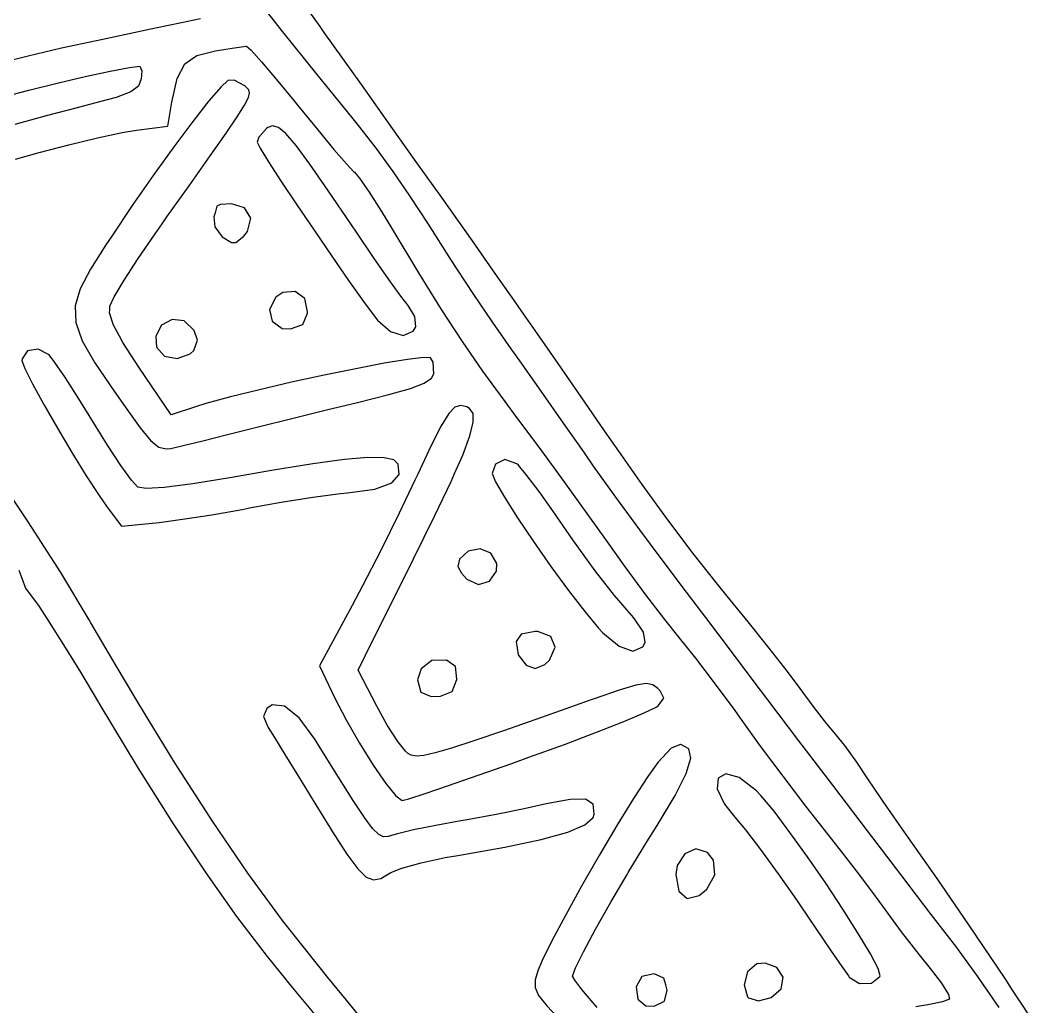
# Model space of a CAD drawing. Header units: inches. Extents: x -2.16 to 7.19, y -6.87 to -1.22.
# Drawn here: x 6.4921 to 6.9372, y -4.8163 to -4.3867 of the extents above; entities that cross this region are included whole.
import ezdxf

# ---------------------------------------------------------------- set-up
doc = ezdxf.new("R2010")
doc.units = ezdxf.units.IN
doc.header["$MEASUREMENT"] = 0
doc.layers.add('Front', color=13, linetype='CONTINUOUS', true_color=0xc83434)

msp = doc.modelspace()

# ---------------------------------------------------------------- linework, layer by layer
at = {"layer": 'Front', "linetype": 'CONTINUOUS'}
for p, q in [((6.60652, -4.39159), (6.59265, -4.37401)), ((6.61366, -4.37665), (6.62262, -4.38938)), ((6.56228, -4.38772), (6.55098, -4.39009)), ((6.57053, -4.38599), (6.56228, -4.38772)), ((6.53753, -4.39291), (6.52525, -4.39549)), ((6.55098, -4.39009), (6.53753, -4.39291)), ((6.6215, -4.41016), (6.60652, -4.39159)), ((6.62262, -4.38938), (6.6244, -4.39189)), ((6.6244, -4.39189), (6.64059, -4.41464)), ((6.52525, -4.39549), (6.50999, -4.39881)), ((6.49543, -4.4022), (6.48269, -4.40538)), ((6.50999, -4.39881), (6.49543, -4.4022)), ((6.56377, -4.40562), (6.56899, -4.40195)), ((6.56899, -4.40195), (6.57712, -4.39989)), ((6.57712, -4.39989), (6.57714, -4.39988)), ((6.57714, -4.39988), (6.58441, -4.39872)), ((6.58441, -4.39872), (6.58945, -4.39798)), ((6.58945, -4.39798), (6.59059, -4.39786)), ((6.59059, -4.39786), (6.59265, -4.39968)), ((6.59265, -4.39968), (6.59719, -4.40471)), ((6.53958, -4.40712), (6.54422, -4.40655)), ((6.54422, -4.40655), (6.545, -4.40864)), ((6.56048, -4.41202), (6.56377, -4.40562)), ((6.59719, -4.40471), (6.60361, -4.41224)), ((6.52025, -4.41112), (6.53115, -4.40873)), ((6.53115, -4.40873), (6.53958, -4.40712)), ((6.545, -4.40864), (6.5448, -4.41212)), ((6.62907, -4.41946), (6.6215, -4.41016)), ((6.49577, -4.41702), (6.50806, -4.41397)), ((6.50806, -4.41397), (6.52025, -4.41112)), ((6.54357, -4.4153), (6.54024, -4.4178)), ((6.5448, -4.41212), (6.54357, -4.4153)), ((6.55816, -4.42229), (6.56048, -4.41202)), ((6.57956, -4.41555), (6.57429, -4.42171)), ((6.58257, -4.41287), (6.57956, -4.41555)), ((6.58534, -4.41269), (6.58257, -4.41287)), ((6.58987, -4.4151), (6.58534, -4.41269)), ((6.5907, -4.41587), (6.58987, -4.4151)), ((6.60361, -4.41224), (6.61128, -4.42157)), ((6.64059, -4.41464), (6.65419, -4.43375)), ((6.48457, -4.41996), (6.49577, -4.41702)), ((6.54024, -4.4178), (6.53378, -4.42018)), ((6.59164, -4.4169), (6.5907, -4.41587)), ((6.59145, -4.42028), (6.59199, -4.41821)), ((6.59199, -4.41821), (6.59164, -4.4169)), ((6.63905, -4.4319), (6.62907, -4.41946)), ((6.5265, -4.42217), (6.51628, -4.42483)), ((6.53378, -4.42018), (6.5265, -4.42217)), ((6.55637, -4.43279), (6.55816, -4.42229)), ((6.57429, -4.42171), (6.56726, -4.43066)), ((6.58661, -4.4286), (6.58975, -4.42358)), ((6.58975, -4.42358), (6.59145, -4.42028)), ((6.61128, -4.42157), (6.61363, -4.42447)), ((6.50331, -4.42828), (6.48967, -4.43196)), ((6.51628, -4.42483), (6.50331, -4.42828)), ((6.58173, -4.4358), (6.58661, -4.4286)), ((6.61363, -4.42447), (6.62167, -4.43436)), ((6.54269, -4.43451), (6.55637, -4.43279)), ((6.56726, -4.43066), (6.559, -4.44171)), ((6.59989, -4.43335), (6.59932, -4.43378)), ((6.60203, -4.43252), (6.59989, -4.43335)), ((6.60455, -4.43325), (6.60203, -4.43252)), ((6.60783, -4.43599), (6.60455, -4.43325)), ((6.64724, -4.4425), (6.63905, -4.4319)), ((6.51313, -4.44083), (6.52575, -4.43781)), ((6.52575, -4.43781), (6.53649, -4.43554)), ((6.53649, -4.43554), (6.54269, -4.43451)), ((6.57904, -4.43964), (6.58173, -4.4358)), ((6.596, -4.43759), (6.59525, -4.43964)), ((6.59932, -4.43378), (6.596, -4.43759)), ((6.61226, -4.44116), (6.60783, -4.43599)), ((6.62167, -4.43436), (6.62874, -4.44283)), ((6.65419, -4.43375), (6.66551, -4.44967)), ((6.50025, -4.44424), (6.51313, -4.44083)), ((6.559, -4.44171), (6.55001, -4.45417)), ((6.57482, -4.44566), (6.57904, -4.43964)), ((6.59525, -4.43964), (6.5966, -4.44232)), ((6.61823, -4.44921), (6.61226, -4.44116)), ((6.49002, -4.44706), (6.50025, -4.44424)), ((6.56562, -4.45867), (6.57482, -4.44566)), ((6.5966, -4.44232), (6.6003, -4.44829)), ((6.62874, -4.44283), (6.63417, -4.44912)), ((6.65452, -4.45248), (6.64724, -4.4425)), ((6.6003, -4.44829), (6.6058, -4.45677)), ((6.62614, -4.46058), (6.61823, -4.44921)), ((6.63417, -4.44912), (6.63732, -4.45246)), ((6.66551, -4.44967), (6.67487, -4.46284)), ((6.55001, -4.45417), (6.54079, -4.46736)), ((6.63732, -4.45246), (6.63768, -4.45275)), ((6.63768, -4.45275), (6.63997, -4.45545)), ((6.63997, -4.45545), (6.64411, -4.46151)), ((6.66179, -4.46305), (6.65452, -4.45248)), ((6.55596, -4.47227), (6.56562, -4.45867)), ((6.6058, -4.45677), (6.61257, -4.46696)), ((6.63637, -4.47571), (6.62614, -4.46058)), ((6.64411, -4.46151), (6.64948, -4.46994)), ((6.66991, -4.47544), (6.66179, -4.46305)), ((6.67487, -4.46284), (6.68258, -4.4737)), ((6.54079, -4.46736), (6.53188, -4.48059)), ((6.57775, -4.46759), (6.57698, -4.47054)), ((6.57934, -4.4669), (6.57775, -4.46759)), ((6.58408, -4.46655), (6.57934, -4.4669)), ((6.58979, -4.46828), (6.58408, -4.46655)), ((6.59251, -4.4728), (6.58979, -4.46828)), ((6.61257, -4.46696), (6.62008, -4.47808)), ((6.55382, -4.47528), (6.55596, -4.47227)), ((6.57698, -4.47054), (6.57636, -4.47227)), ((6.57636, -4.47227), (6.57688, -4.47653)), ((6.5911, -4.47861), (6.59251, -4.4728)), ((6.64948, -4.46994), (6.65397, -4.47732)), ((6.55081, -4.47956), (6.55382, -4.47528)), ((6.57688, -4.47653), (6.58003, -4.48089)), ((6.63856, -4.47896), (6.63637, -4.47571)), ((6.65397, -4.47732), (6.66556, -4.49655)), ((6.67977, -4.49086), (6.66991, -4.47544)), ((6.68258, -4.4737), (6.68894, -4.4827)), ((6.53188, -4.48059), (6.52935, -4.48443)), ((6.54344, -4.49037), (6.55081, -4.47956)), ((6.58003, -4.48089), (6.58413, -4.48341)), ((6.58599, -4.48339), (6.58951, -4.48068)), ((6.58951, -4.48068), (6.5911, -4.47861)), ((6.62008, -4.47808), (6.6278, -4.48932)), ((6.64602, -4.4899), (6.63856, -4.47896)), ((6.52935, -4.48443), (6.52261, -4.49506)), ((6.58413, -4.48341), (6.58599, -4.48339)), ((6.68894, -4.4827), (6.69429, -4.49026)), ((6.53732, -4.49983), (6.54344, -4.49037)), ((6.6278, -4.48932), (6.63517, -4.49991)), ((6.65269, -4.49947), (6.64602, -4.4899)), ((6.68249, -4.49509), (6.67977, -4.49086)), ((6.69429, -4.49026), (6.69891, -4.49684)), ((6.52261, -4.49506), (6.5181, -4.50361)), ((6.68978, -4.50608), (6.68249, -4.49509)), ((6.53301, -4.50704), (6.53732, -4.49983)), ((6.63517, -4.49991), (6.64168, -4.50905)), ((6.65793, -4.50675), (6.65269, -4.49947)), ((6.66556, -4.49655), (6.67551, -4.51254)), ((6.69891, -4.49684), (6.70314, -4.50287)), ((6.5181, -4.50361), (6.51593, -4.51101)), ((6.70314, -4.50287), (6.70728, -4.50879)), ((6.53108, -4.5111), (6.53301, -4.50704)), ((6.60347, -4.50726), (6.60071, -4.51265)), ((6.60648, -4.50516), (6.60347, -4.50726)), ((6.6119, -4.50475), (6.60648, -4.50516)), ((6.61605, -4.50783), (6.6119, -4.50475)), ((6.61727, -4.51364), (6.61605, -4.50783)), ((6.66106, -4.5108), (6.65793, -4.50675)), ((6.69806, -4.51825), (6.68978, -4.50608)), ((6.70728, -4.50879), (6.71025, -4.51306)), ((6.51593, -4.51101), (6.51622, -4.51823)), ((6.53095, -4.51406), (6.53101, -4.51265)), ((6.53101, -4.51265), (6.53108, -4.5111)), ((6.60071, -4.51265), (6.6019, -4.51772)), ((6.64168, -4.50905), (6.64678, -4.51595)), ((6.66397, -4.51565), (6.66106, -4.5108)), ((6.67551, -4.51254), (6.6846, -4.52647)), ((6.71025, -4.51306), (6.71731, -4.52321)), ((6.53263, -4.51938), (6.53095, -4.51406)), ((6.55824, -4.51694), (6.55359, -4.51942)), ((6.5635, -4.51748), (6.55824, -4.51694)), ((6.56784, -4.52171), (6.5635, -4.51748)), ((6.6019, -4.51772), (6.60624, -4.52083)), ((6.61514, -4.51916), (6.61721, -4.51414)), ((6.61721, -4.51414), (6.61727, -4.51364)), ((6.64678, -4.51595), (6.64774, -4.51717)), ((6.64774, -4.51717), (6.65337, -4.52222)), ((6.6644, -4.52017), (6.66397, -4.51565)), ((6.51622, -4.51823), (6.51907, -4.52619)), ((6.53527, -4.52425), (6.53263, -4.51938)), ((6.55359, -4.51942), (6.55107, -4.52425)), ((6.56932, -4.52599), (6.56784, -4.52171)), ((6.60624, -4.52083), (6.60984, -4.52107)), ((6.60984, -4.52107), (6.61514, -4.51916)), ((6.65337, -4.52222), (6.65899, -4.52392)), ((6.65899, -4.52392), (6.6633, -4.52205)), ((6.6633, -4.52205), (6.6644, -4.52017)), ((6.70602, -4.52967), (6.69806, -4.51825)), ((6.51907, -4.52619), (6.5246, -4.53586)), ((6.53676, -4.52699), (6.53527, -4.52425)), ((6.55107, -4.52425), (6.55147, -4.52893)), ((6.56762, -4.53046), (6.56932, -4.52599)), ((6.6846, -4.52647), (6.69358, -4.53948)), ((6.71731, -4.52321), (6.72631, -4.53618)), ((6.49524, -4.5306), (6.49281, -4.53409)), ((6.49983, -4.52986), (6.49524, -4.5306)), ((6.50459, -4.53231), (6.49983, -4.52986)), ((6.5437, -4.53767), (6.53676, -4.52699)), ((6.55147, -4.52893), (6.55492, -4.53292)), ((6.56606, -4.53195), (6.56762, -4.53046)), ((6.70973, -4.53492), (6.70602, -4.52967)), ((6.49281, -4.53409), (6.49275, -4.53487)), ((6.49275, -4.53487), (6.494, -4.5383)), ((6.50716, -4.53562), (6.50459, -4.53231)), ((6.51174, -4.54237), (6.50716, -4.53562)), ((6.55492, -4.53292), (6.56048, -4.534)), ((6.56048, -4.534), (6.56606, -4.53195)), ((6.66083, -4.53433), (6.65071, -4.53602)), ((6.66782, -4.53347), (6.66083, -4.53433)), ((6.67083, -4.53363), (6.66782, -4.53347)), ((6.67195, -4.53556), (6.67083, -4.53363)), ((6.67233, -4.54066), (6.67195, -4.53556)), ((6.71905, -4.54815), (6.70973, -4.53492)), ((6.494, -4.5383), (6.49737, -4.54498)), ((6.5246, -4.53586), (6.53292, -4.54818)), ((6.55779, -4.55841), (6.5437, -4.53767)), ((6.63833, -4.53837), (6.62457, -4.54119)), ((6.65071, -4.53602), (6.63833, -4.53837)), ((6.69358, -4.53948), (6.70322, -4.55274)), ((6.72631, -4.53618), (6.73636, -4.55068)), ((6.51757, -4.55147), (6.51174, -4.54237)), ((6.61028, -4.5443), (6.59634, -4.54753)), ((6.62457, -4.54119), (6.61028, -4.5443)), ((6.66812, -4.54468), (6.6713, -4.54257)), ((6.6713, -4.54257), (6.67233, -4.54066)), ((6.49737, -4.54498), (6.50229, -4.55396)), ((6.53292, -4.54818), (6.53772, -4.55502)), ((6.59634, -4.54753), (6.5836, -4.55068)), ((6.65266, -4.54968), (6.66214, -4.54696)), ((6.66214, -4.54696), (6.66812, -4.54468)), ((6.72888, -4.56215), (6.71905, -4.54815)), ((6.52397, -4.56188), (6.51757, -4.55147)), ((6.5836, -4.55068), (6.57295, -4.55359)), ((6.62555, -4.55634), (6.63897, -4.5531)), ((6.63897, -4.5531), (6.65266, -4.54968)), ((6.70322, -4.55274), (6.70839, -4.55963)), ((6.73636, -4.55068), (6.74657, -4.56542)), ((6.50229, -4.55396), (6.50821, -4.56427)), ((6.53772, -4.55502), (6.54433, -4.56413)), ((6.5684, -4.55498), (6.55779, -4.55841)), ((6.57295, -4.55359), (6.5684, -4.55498)), ((6.61036, -4.56006), (6.62555, -4.55634)), ((6.67887, -4.55786), (6.67557, -4.56323)), ((6.68152, -4.55511), (6.67887, -4.55786)), ((6.68397, -4.55437), (6.68152, -4.55511)), ((6.68664, -4.555), (6.68397, -4.55437)), ((6.68791, -4.55568), (6.68664, -4.555)), ((6.6894, -4.55791), (6.68791, -4.55568)), ((6.6895, -4.56173), (6.6894, -4.55791)), ((6.53007, -4.57172), (6.52397, -4.56188)), ((6.59631, -4.56354), (6.61036, -4.56006)), ((6.68805, -4.56762), (6.6895, -4.56173)), ((6.70839, -4.55963), (6.71801, -4.57254)), ((6.73763, -4.57467), (6.72888, -4.56215)), ((6.50821, -4.56427), (6.51457, -4.57495)), ((6.54433, -4.56413), (6.54899, -4.56976)), ((6.58179, -4.5672), (6.58525, -4.56632)), ((6.58525, -4.56632), (6.59631, -4.56354)), ((6.67557, -4.56323), (6.67119, -4.57182)), ((6.74657, -4.56542), (6.75275, -4.57437)), ((6.54899, -4.56976), (6.55249, -4.5726)), ((6.563, -4.57186), (6.57154, -4.56977)), ((6.57154, -4.56977), (6.58179, -4.5672)), ((6.68489, -4.57604), (6.68805, -4.56762)), ((6.51457, -4.57495), (6.5208, -4.58505)), ((6.53589, -4.58053), (6.53007, -4.57172)), ((6.55249, -4.5726), (6.55561, -4.57336)), ((6.55561, -4.57336), (6.55772, -4.57309)), ((6.55772, -4.57309), (6.563, -4.57186)), ((6.67119, -4.57182), (6.6653, -4.58427)), ((6.71801, -4.57254), (6.72896, -4.58749)), ((6.74193, -4.58077), (6.73763, -4.57467)), ((6.75275, -4.57437), (6.76301, -4.58888)), ((6.61949, -4.57985), (6.60152, -4.58274)), ((6.63337, -4.57798), (6.61949, -4.57985)), ((6.64359, -4.57709), (6.63337, -4.57798)), ((6.6506, -4.57715), (6.64359, -4.57709)), ((6.65483, -4.57813), (6.6506, -4.57715)), ((6.65673, -4.57999), (6.65483, -4.57813)), ((6.6572, -4.58441), (6.65673, -4.57999)), ((6.68133, -4.58409), (6.68489, -4.57604)), ((6.69917, -4.57991), (6.69775, -4.58409)), ((6.70332, -4.57797), (6.69917, -4.57991)), ((6.70848, -4.57984), (6.70332, -4.57797)), ((6.70916, -4.58047), (6.70848, -4.57984)), ((6.4955, -4.60504), (6.48068, -4.58301)), ((6.5405, -4.58692), (6.53589, -4.58053)), ((6.60152, -4.58274), (6.58431, -4.58574)), ((6.65403, -4.58817), (6.6572, -4.58441)), ((6.6653, -4.58427), (6.66406, -4.58692)), ((6.67984, -4.58747), (6.68133, -4.58409)), ((6.69775, -4.58409), (6.69918, -4.5877)), ((6.7129, -4.58486), (6.70916, -4.58047)), ((6.7517, -4.59439), (6.74193, -4.58077)), ((6.5208, -4.58505), (6.52635, -4.59358)), ((6.54326, -4.58993), (6.5405, -4.58692)), ((6.56724, -4.58858), (6.55482, -4.5902)), ((6.58431, -4.58574), (6.56724, -4.58858)), ((6.64662, -4.5908), (6.65403, -4.58817)), ((6.66406, -4.58692), (6.65716, -4.60137)), ((6.67276, -4.60236), (6.67984, -4.58747)), ((6.69918, -4.5877), (6.70305, -4.5944)), ((6.71819, -4.59187), (6.7129, -4.58486)), ((6.72896, -4.58749), (6.73976, -4.60245)), ((6.76301, -4.58888), (6.77419, -4.60417)), ((6.52635, -4.59358), (6.52993, -4.59866)), ((6.54684, -4.59061), (6.54326, -4.58993)), ((6.55482, -4.5902), (6.54684, -4.59061)), ((6.61958, -4.59435), (6.63165, -4.5928)), ((6.63165, -4.5928), (6.63461, -4.5925)), ((6.63461, -4.5925), (6.64662, -4.5908)), ((6.72414, -4.6003), (6.71819, -4.59187)), ((6.59275, -4.59887), (6.6058, -4.5965)), ((6.6058, -4.5965), (6.61958, -4.59435)), ((6.70305, -4.5944), (6.70877, -4.60334)), ((6.76206, -4.60857), (6.7517, -4.59439)), ((6.52993, -4.59866), (6.53621, -4.60703)), ((6.56279, -4.604), (6.57558, -4.60199)), ((6.57558, -4.60199), (6.5887, -4.59966)), ((6.5887, -4.59966), (6.59275, -4.59887)), ((6.65716, -4.60137), (6.64914, -4.61751)), ((6.66346, -4.62119), (6.67276, -4.60236)), ((6.73284, -4.61287), (6.72414, -4.6003)), ((6.73976, -4.60245), (6.74714, -4.61283)), ((6.50964, -4.62715), (6.4955, -4.60504)), ((6.53621, -4.60703), (6.55261, -4.60532)), ((6.55261, -4.60532), (6.56279, -4.604)), ((6.70877, -4.60334), (6.71574, -4.61365)), ((6.77419, -4.60417), (6.78526, -4.61886)), ((6.77138, -4.62107), (6.76206, -4.60857)), ((6.71574, -4.61365), (6.72336, -4.62448)), ((6.74267, -4.62647), (6.73284, -4.61287)), ((6.74714, -4.61283), (6.7557, -4.62478)), ((6.64914, -4.61751), (6.64121, -4.63297)), ((6.68727, -4.61783), (6.68356, -4.62131)), ((6.69243, -4.61691), (6.68727, -4.61783)), ((6.69721, -4.61867), (6.69243, -4.61691)), ((6.69978, -4.62325), (6.69721, -4.61867)), ((6.78526, -4.61886), (6.7952, -4.63156)), ((6.64546, -4.65729), (6.66182, -4.62449)), ((6.66182, -4.62449), (6.66346, -4.62119)), ((6.68356, -4.62131), (6.68279, -4.62449)), ((6.68279, -4.62449), (6.68433, -4.62742)), ((6.69961, -4.62661), (6.69978, -4.62325)), ((6.72336, -4.62448), (6.73103, -4.63496)), ((6.77198, -4.62185), (6.77138, -4.62107)), ((6.78059, -4.63323), (6.77198, -4.62185)), ((6.49144, -4.62611), (6.49275, -4.62961)), ((6.52207, -4.6478), (6.50964, -4.62715)), ((6.68433, -4.62742), (6.68668, -4.63011)), ((6.69663, -4.63097), (6.69961, -4.62661)), ((6.75103, -4.63716), (6.74267, -4.62647)), ((6.7557, -4.62478), (6.76461, -4.63684)), ((6.49275, -4.62961), (6.49434, -4.63398)), ((6.64121, -4.63297), (6.63665, -4.64155)), ((6.68668, -4.63011), (6.69173, -4.63244)), ((6.69173, -4.63244), (6.69663, -4.63097)), ((6.79087, -4.64683), (6.78059, -4.63323)), ((6.7952, -4.63156), (6.80005, -4.63751)), ((6.49434, -4.63398), (6.49725, -4.63795)), ((6.49725, -4.63795), (6.49991, -4.64157)), ((6.73103, -4.63496), (6.73815, -4.64422)), ((6.75852, -4.64576), (6.75103, -4.63716)), ((6.76461, -4.63684), (6.7728, -4.64758)), ((6.80005, -4.63751), (6.80922, -4.64865)), ((6.49991, -4.64157), (6.50462, -4.64874)), ((6.63665, -4.64155), (6.62244, -4.6678)), ((6.73815, -4.64422), (6.74411, -4.65141)), ((6.75954, -4.6469), (6.75852, -4.64576)), ((6.76373, -4.6531), (6.75954, -4.6469)), ((6.80159, -4.66101), (6.79087, -4.64683)), ((6.50462, -4.64874), (6.51089, -4.65869)), ((6.52279, -4.64903), (6.52207, -4.6478)), ((6.53384, -4.6678), (6.52279, -4.64903)), ((6.74411, -4.65141), (6.74596, -4.65342)), ((6.7728, -4.64758), (6.7791, -4.65546)), ((6.80922, -4.64865), (6.81837, -4.66006)), ((6.71041, -4.65401), (6.70821, -4.65729)), ((6.7165, -4.6528), (6.71041, -4.65401)), ((6.71769, -4.65284), (6.7165, -4.6528)), ((6.72335, -4.65504), (6.71769, -4.65284)), ((6.7252, -4.65964), (6.72335, -4.65504)), ((6.74596, -4.65342), (6.75306, -4.65931)), ((6.76441, -4.65763), (6.76373, -4.6531)), ((6.7791, -4.65546), (6.78637, -4.66451)), ((6.51089, -4.65869), (6.51824, -4.67065)), ((6.63928, -4.66968), (6.64546, -4.65729)), ((6.70821, -4.65729), (6.70903, -4.66297)), ((6.72265, -4.66542), (6.7252, -4.65964)), ((6.75306, -4.65931), (6.75909, -4.66139)), ((6.75909, -4.66139), (6.76337, -4.6595)), ((6.76337, -4.6595), (6.76441, -4.65763)), ((6.81837, -4.66006), (6.82638, -4.67035)), ((6.70903, -4.66297), (6.71261, -4.66758)), ((6.78637, -4.66451), (6.79497, -4.67579)), ((6.8115, -4.67414), (6.80159, -4.66101)), ((6.54194, -4.68154), (6.53384, -4.6678)), ((6.62244, -4.6678), (6.62905, -4.68155)), ((6.66672, -4.66911), (6.66525, -4.67394)), ((6.67146, -4.66543), (6.66672, -4.66911)), ((6.67778, -4.66531), (6.67146, -4.66543)), ((6.68171, -4.66807), (6.67778, -4.66531)), ((6.68227, -4.67364), (6.68171, -4.66807)), ((6.71261, -4.66758), (6.7165, -4.66905)), ((6.7165, -4.66905), (6.72064, -4.6673)), ((6.72064, -4.6673), (6.72265, -4.66542)), ((6.51824, -4.67065), (6.52619, -4.68385)), ((6.64148, -4.67394), (6.63928, -4.66968)), ((6.68226, -4.67378), (6.68227, -4.67364)), ((6.82638, -4.67035), (6.8319, -4.67774)), ((6.6474, -4.68535), (6.64148, -4.67394)), ((6.66525, -4.67394), (6.66659, -4.67924)), ((6.68026, -4.67904), (6.68226, -4.67378)), ((6.7603, -4.67628), (6.75306, -4.67842)), ((6.76489, -4.67554), (6.7603, -4.67628)), ((6.76778, -4.67605), (6.76489, -4.67554)), ((6.76991, -4.67763), (6.76778, -4.67605)), ((6.77094, -4.67871), (6.76991, -4.67763)), ((6.79497, -4.67579), (6.80347, -4.68734)), ((6.81793, -4.68263), (6.8115, -4.67414)), ((6.8319, -4.67774), (6.83792, -4.68593)), ((6.54708, -4.68993), (6.54194, -4.68154)), ((6.62905, -4.68155), (6.63411, -4.69134)), ((6.66659, -4.67924), (6.6711, -4.68119)), ((6.6711, -4.68119), (6.67516, -4.68104)), ((6.67516, -4.68104), (6.68026, -4.67904)), ((6.74225, -4.68213), (6.74, -4.68292)), ((6.75306, -4.67842), (6.74225, -4.68213)), ((6.77016, -4.68518), (6.77251, -4.68186)), ((6.77251, -4.68186), (6.77094, -4.67871)), ((6.83145, -4.70048), (6.81793, -4.68263)), ((6.52619, -4.68385), (6.52631, -4.68405)), ((6.52631, -4.68405), (6.54334, -4.71223)), ((6.59944, -4.68636), (6.59805, -4.68993)), ((6.60178, -4.68483), (6.59944, -4.68636)), ((6.60721, -4.68538), (6.60178, -4.68483)), ((6.61354, -4.69043), (6.60721, -4.68538)), ((6.65203, -4.69367), (6.6474, -4.68535)), ((6.74, -4.68292), (6.71921, -4.69027)), ((6.76398, -4.68835), (6.7692, -4.68584)), ((6.7692, -4.68584), (6.77016, -4.68518)), ((6.83792, -4.68593), (6.84345, -4.69309)), ((6.55946, -4.71014), (6.54708, -4.68993)), ((6.59805, -4.68993), (6.60015, -4.69473)), ((6.62045, -4.69978), (6.61354, -4.69043)), ((6.63411, -4.69134), (6.63994, -4.70149)), ((6.71921, -4.69027), (6.70263, -4.69608)), ((6.75509, -4.69209), (6.76398, -4.68835)), ((6.80347, -4.68734), (6.80654, -4.69167)), ((6.60015, -4.69473), (6.6028, -4.699)), ((6.65659, -4.70083), (6.65203, -4.69367)), ((6.74327, -4.69675), (6.75509, -4.69209)), ((6.80654, -4.69167), (6.8146, -4.70284)), ((6.84345, -4.69309), (6.84732, -4.69771)), ((6.6028, -4.699), (6.60741, -4.70647)), ((6.62164, -4.7017), (6.62045, -4.69978)), ((6.70263, -4.69608), (6.68972, -4.70051)), ((6.72925, -4.70204), (6.74327, -4.69675)), ((6.84732, -4.69771), (6.8474, -4.6978)), ((6.8474, -4.6978), (6.85125, -4.70254)), ((6.6305, -4.71595), (6.62164, -4.7017)), ((6.63994, -4.70149), (6.64591, -4.71104)), ((6.65999, -4.70505), (6.65659, -4.70083)), ((6.67999, -4.70368), (6.6729, -4.70575)), ((6.68972, -4.70051), (6.67999, -4.70368)), ((6.71377, -4.70768), (6.72925, -4.70204)), ((6.77576, -4.70375), (6.77, -4.70995)), ((6.77979, -4.70205), (6.77576, -4.70375)), ((6.78004, -4.70211), (6.77979, -4.70205)), ((6.78347, -4.70403), (6.78004, -4.70211)), ((6.78427, -4.70808), (6.78347, -4.70403)), ((6.8146, -4.70284), (6.82436, -4.71594)), ((6.84618, -4.71985), (6.83145, -4.70048)), ((6.85125, -4.70254), (6.85651, -4.70979)), ((6.60741, -4.70647), (6.61331, -4.71608)), ((6.66085, -4.7058), (6.65999, -4.70505)), ((6.66245, -4.70673), (6.66085, -4.7058)), ((6.66465, -4.70713), (6.66245, -4.70673)), ((6.66796, -4.70685), (6.66465, -4.70713)), ((6.6729, -4.70575), (6.66796, -4.70685)), ((6.70635, -4.71033), (6.71377, -4.70768)), ((6.78232, -4.71468), (6.78427, -4.70808)), ((6.54334, -4.71223), (6.5587, -4.73663)), ((6.57576, -4.73546), (6.55946, -4.71014)), ((6.64591, -4.71104), (6.6514, -4.71904)), ((6.69162, -4.71552), (6.70635, -4.71033)), ((6.77, -4.70995), (6.76559, -4.71605)), ((6.85651, -4.70979), (6.86107, -4.71655)), ((6.61331, -4.71608), (6.61972, -4.72655)), ((6.63717, -4.72653), (6.6305, -4.71595)), ((6.67875, -4.71998), (6.69162, -4.71552)), ((6.76559, -4.71605), (6.75935, -4.72564)), ((6.77892, -4.72141), (6.78232, -4.71468)), ((6.79628, -4.71677), (6.79587, -4.72141)), ((6.79964, -4.71491), (6.79628, -4.71677)), ((6.80537, -4.71652), (6.79964, -4.71491)), ((6.8129, -4.72229), (6.80537, -4.71652)), ((6.82436, -4.71594), (6.83437, -4.72902)), ((6.86107, -4.71655), (6.86767, -4.72644)), ((6.6514, -4.71904), (6.65579, -4.72452)), ((6.66846, -4.72347), (6.67875, -4.71998)), ((6.77747, -4.72428), (6.77892, -4.72141)), ((6.79587, -4.72141), (6.79896, -4.72815)), ((6.81486, -4.72434), (6.8129, -4.72229)), ((6.86127, -4.73966), (6.84618, -4.71985)), ((6.61972, -4.72655), (6.62808, -4.74012)), ((6.64207, -4.73395), (6.63717, -4.72653)), ((6.65579, -4.72452), (6.65844, -4.72655)), ((6.65844, -4.72655), (6.66145, -4.72574)), ((6.66145, -4.72574), (6.66846, -4.72347)), ((6.73167, -4.72599), (6.72128, -4.72801)), ((6.73848, -4.72593), (6.73167, -4.72599)), ((6.74181, -4.72805), (6.73848, -4.72593)), ((6.75935, -4.72564), (6.7521, -4.73744)), ((6.76961, -4.73732), (6.77747, -4.72428)), ((6.82058, -4.7312), (6.81486, -4.72434)), ((6.86767, -4.72644), (6.87494, -4.73699)), ((6.71168, -4.73011), (6.69943, -4.73254)), ((6.72128, -4.72801), (6.71168, -4.73011)), ((6.74226, -4.73249), (6.74181, -4.72805)), ((6.79896, -4.72815), (6.80347, -4.7337)), ((6.82755, -4.74037), (6.82058, -4.7312)), ((6.83437, -4.72902), (6.84028, -4.73655)), ((6.59127, -4.75812), (6.57576, -4.73546)), ((6.64563, -4.73871), (6.64207, -4.73395)), ((6.684, -4.73536), (6.67311, -4.73734)), ((6.68684, -4.73486), (6.684, -4.73536)), ((6.69943, -4.73254), (6.68684, -4.73486)), ((6.73807, -4.73712), (6.74175, -4.7339)), ((6.74175, -4.7339), (6.74226, -4.73249)), ((6.80347, -4.7337), (6.80815, -4.73922)), ((6.5587, -4.73663), (6.57286, -4.75799)), ((6.62808, -4.74012), (6.63437, -4.74988)), ((6.64826, -4.74134), (6.64563, -4.73871)), ((6.6634, -4.73932), (6.65643, -4.74096)), ((6.67311, -4.73734), (6.6634, -4.73932)), ((6.71916, -4.7435), (6.73065, -4.74029)), ((6.73065, -4.74029), (6.73807, -4.73712)), ((6.7521, -4.73744), (6.74438, -4.75048)), ((6.76512, -4.74451), (6.76961, -4.73732)), ((6.80815, -4.73922), (6.81474, -4.74782)), ((6.83524, -4.75106), (6.82755, -4.74037)), ((6.84028, -4.73655), (6.84885, -4.74744)), ((6.87587, -4.75879), (6.86127, -4.73966)), ((6.87494, -4.73699), (6.87906, -4.7428)), ((6.65039, -4.74233), (6.64826, -4.74134)), ((6.65243, -4.74219), (6.65039, -4.74233)), ((6.6548, -4.74144), (6.65243, -4.74219)), ((6.65643, -4.74096), (6.6548, -4.74144)), ((6.70332, -4.74684), (6.71916, -4.7435)), ((6.757, -4.75789), (6.76512, -4.74451)), ((6.87906, -4.7428), (6.89157, -4.76043)), ((6.68279, -4.75041), (6.70332, -4.74684)), ((6.78656, -4.74752), (6.78165, -4.74972)), ((6.79166, -4.74918), (6.78656, -4.74752)), ((6.79425, -4.75254), (6.79166, -4.74918)), ((6.81474, -4.74782), (6.82242, -4.75839)), ((6.84885, -4.74744), (6.85737, -4.75848)), ((6.63437, -4.74988), (6.63911, -4.75632)), ((6.65837, -4.7559), (6.66675, -4.75361)), ((6.66675, -4.75361), (6.67722, -4.75138)), ((6.67722, -4.75138), (6.68279, -4.75041)), ((6.74438, -4.75048), (6.73672, -4.76383)), ((6.78165, -4.74972), (6.77836, -4.75482)), ((6.79484, -4.7589), (6.79425, -4.75254)), ((6.84311, -4.76249), (6.83524, -4.75106)), ((6.57286, -4.75799), (6.58633, -4.77703)), ((6.60639, -4.77875), (6.59127, -4.75812)), ((6.63911, -4.75632), (6.64282, -4.7599)), ((6.65287, -4.75831), (6.6535, -4.7579)), ((6.6535, -4.7579), (6.65837, -4.7559)), ((6.75651, -4.75872), (6.757, -4.75789)), ((6.77836, -4.75482), (6.77775, -4.75872)), ((6.64282, -4.7599), (6.646, -4.76111)), ((6.646, -4.76111), (6.64918, -4.76042)), ((6.64918, -4.76042), (6.65287, -4.75831)), ((6.7494, -4.77083), (6.75651, -4.75872)), ((6.77775, -4.75872), (6.77911, -4.76604)), ((6.79133, -4.76512), (6.79484, -4.7589)), ((6.82242, -4.75839), (6.83036, -4.7698)), ((6.85065, -4.77386), (6.84311, -4.76249)), ((6.85737, -4.75848), (6.86473, -4.76822)), ((6.88915, -4.77614), (6.87587, -4.75879)), ((6.89157, -4.76043), (6.90542, -4.78059)), ((6.73672, -4.76383), (6.72966, -4.77654)), ((6.77911, -4.76604), (6.78275, -4.76917)), ((6.78803, -4.76782), (6.79133, -4.76512)), ((6.74275, -4.78257), (6.7494, -4.77083)), ((6.78275, -4.76917), (6.78803, -4.76782)), ((6.83036, -4.7698), (6.83154, -4.77155)), ((6.83154, -4.77155), (6.8388, -4.78227)), ((6.86473, -4.76822), (6.869, -4.77405)), ((6.85731, -4.78437), (6.85065, -4.77386)), ((6.869, -4.77405), (6.87608, -4.78364)), ((6.58633, -4.77703), (6.5996, -4.79447)), ((6.62154, -4.79798), (6.60639, -4.77875)), ((6.72966, -4.77654), (6.72373, -4.78766)), ((6.90025, -4.79059), (6.88915, -4.77614)), ((6.73748, -4.79235), (6.74275, -4.78257)), ((6.8388, -4.78227), (6.84519, -4.79165)), ((6.86258, -4.79325), (6.85731, -4.78437)), ((6.87608, -4.78364), (6.88391, -4.79377)), ((6.90542, -4.78059), (6.92116, -4.8041)), ((6.72373, -4.78766), (6.71948, -4.79625)), ((6.73402, -4.79942), (6.73748, -4.79235)), ((6.84519, -4.79165), (6.85014, -4.79882)), ((6.86592, -4.79969), (6.86258, -4.79325)), ((6.88391, -4.79377), (6.88869, -4.79969)), ((6.90132, -4.79199), (6.90025, -4.79059)), ((6.90897, -4.80256), (6.90132, -4.79199)), ((6.5996, -4.79447), (6.61071, -4.80815)), ((6.62613, -4.80359), (6.62154, -4.79798)), ((6.71948, -4.79625), (6.71763, -4.80068)), ((6.81303, -4.79771), (6.80908, -4.80119)), ((6.8167, -4.79728), (6.81303, -4.79771)), ((6.82177, -4.79929), (6.8167, -4.79728)), ((6.71763, -4.80068), (6.71647, -4.80465)), ((6.73278, -4.80301), (6.73402, -4.79942)), ((6.76837, -4.802), (6.76303, -4.80316)), ((6.77263, -4.8039), (6.76837, -4.802)), ((6.80908, -4.80119), (6.80756, -4.80679)), ((6.82456, -4.80346), (6.82177, -4.79929)), ((6.85014, -4.79882), (6.85304, -4.80294)), ((6.86681, -4.80291), (6.86592, -4.79969)), ((6.88869, -4.79969), (6.89362, -4.80609)), ((6.91866, -4.81663), (6.90897, -4.80256)), ((6.63417, -4.81342), (6.62613, -4.80359)), ((6.71647, -4.80465), (6.71641, -4.80791)), ((6.73375, -4.80477), (6.73278, -4.80301)), ((6.73594, -4.8076), (6.73375, -4.80477)), ((6.76303, -4.80316), (6.76051, -4.8076)), ((6.7734, -4.80679), (6.77263, -4.8039)), ((6.774, -4.80905), (6.7734, -4.80679)), ((6.80756, -4.80679), (6.80907, -4.81196)), ((6.82371, -4.80847), (6.82456, -4.80346)), ((6.85304, -4.80294), (6.8534, -4.80342)), ((6.8534, -4.80342), (6.85788, -4.80615)), ((6.85788, -4.80615), (6.86312, -4.80604)), ((6.86312, -4.80604), (6.86669, -4.80318)), ((6.86669, -4.80318), (6.86681, -4.80291)), ((6.89362, -4.80609), (6.89665, -4.81094)), ((6.92116, -4.8041), (6.92444, -4.80905)), ((6.61071, -4.80815), (6.62942, -4.83053)), ((6.71641, -4.80791), (6.71797, -4.81141)), ((6.71797, -4.81141), (6.72169, -4.81607)), ((6.73753, -4.80964), (6.73594, -4.8076)), ((6.74349, -4.8166), (6.73753, -4.80964)), ((6.76051, -4.8076), (6.76123, -4.81297)), ((6.77284, -4.81394), (6.774, -4.80905)), ((6.81935, -4.81224), (6.82367, -4.80853)), ((6.82367, -4.80853), (6.82371, -4.80847)), ((6.89665, -4.81094), (6.89714, -4.813)), ((6.92444, -4.80905), (6.93722, -4.82826)), ((6.64083, -4.82152), (6.63417, -4.81342)), ((6.72169, -4.81607), (6.72808, -4.82285)), ((6.76123, -4.81297), (6.76473, -4.81591)), ((6.76473, -4.81591), (6.76837, -4.8161)), ((6.76837, -4.8161), (6.77284, -4.81394)), ((6.80907, -4.81196), (6.80953, -4.81249)), ((6.80953, -4.81249), (6.81385, -4.81378)), ((6.81385, -4.81378), (6.81935, -4.81224)), ((6.88765, -4.81553), (6.88236, -4.81641)), ((6.89405, -4.81413), (6.88765, -4.81553)), ((6.89714, -4.813), (6.89405, -4.81413))]:
    msp.add_line(p, q, dxfattribs=at)

doc.saveas('drawing.dxf')
